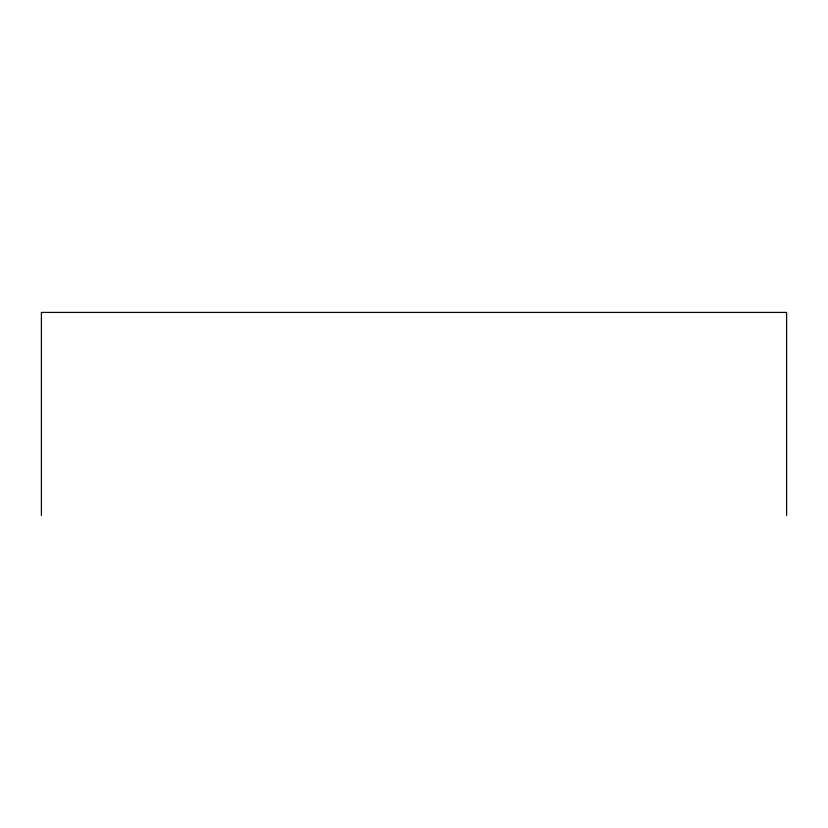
<?xml version="1.0" encoding="UTF-8"?>
<svg xmlns="http://www.w3.org/2000/svg" width="828" height="828" viewBox="0 0 828 828"><rect width="100%" height="100%" fill="white"/><g stroke="black" fill="none" stroke-linecap="round" stroke-linejoin="round"><path stroke-width="1.24" d="M786.6 515.585L786.6 312.415L41.4 312.415L41.4 515.585"/></g></svg>
